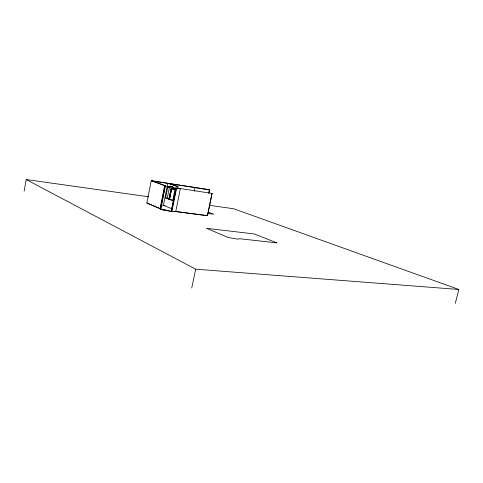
<?xml version="1.0" encoding="UTF-8"?>
<svg xmlns="http://www.w3.org/2000/svg" width="483" height="483" viewBox="0 0 483 483"><rect width="100%" height="100%" fill="white"/><g stroke="black" fill="none" stroke-linecap="round" stroke-linejoin="round"><path stroke-width="0.72" d="M24.15 191.22L26.185 179.555L148.553 196.768M151.233 180.708L165.029 185.707L160.422 208.819L146.838 203.053L151.233 180.708L209.435 189.789L208.867 193.49M208.457 210.612L212.037 193.393L207.605 215.714L175.734 211.56A7.788 0.924 11.5 0 0 171.882 211.524L160.012 208.891L164.625 185.744L165.029 185.707M160.495 208.958L165.108 185.816L165.446 185.792L160.839 208.898L160.495 208.958L171.489 211.602L176.253 188.225A8.211 0.7 11.6 0 1 180.177 188.527L212.236 193.46M167.655 187.416A12.697 6.357 -82.1 0 1 174.864 190.042L172.721 200.699L165.56 197.891L167.655 187.416L169.346 187.676A12.673 6.376 -82.1 0 1 172.757 186.402M173.125 200.427L167.257 198.133L169.346 187.676M168.923 199.34L171.121 188.382L174.87 188.968M169.014 199.376L171.121 188.382M169.346 199.087L171.417 188.756L174.991 189.324M169.467 199.135L171.417 188.756M169.654 199.038L171.664 189.016L171.217 188.853M176.277 186.323L171.755 208.771L163.435 205.335L167.83 183.335L177.986 186.589L177.551 188.756M175.734 211.56L180.37 188.593A7.825 0.664 11.6 0 0 176.555 188.346L175.909 188.285L171.236 211.494L171.586 211.379A8.181 0.972 11.5 0 1 171.725 211.331M171.882 211.524L176.555 188.346M194.214 191.262L194.975 187.567M208.831 192.699L209.284 190.513M191.751 287.977L195.657 269.182L26.185 179.555M174.001 211.312A8.181 0.972 11.5 0 1 175.534 211.482L207.412 215.635L208.161 212.049M455.276 303.445L458.85 289.474L233.609 208.734L209.737 205.378M160.012 208.891L160.422 208.819M195.657 269.182L458.85 289.474M207.787 213.468L213.758 214.259L207.865 211.977M146.838 203.053L148.806 203.367M161.244 205.04L165.132 205.565M165.56 197.891L167.257 198.133M171.453 188.938L175.269 189.559M209.622 189.849L151.74 180.823L165.446 185.792M164.625 185.744L175.909 188.285M169.521 183.6L177.986 186.589M206.102 215.122L207.605 215.714M147.339 203.168L160.839 208.898M161.455 209.32L164.286 210.522M276.88 242.877L241.482 238.934A8.199 1.129 12.2 0 0 238.065 239.218L228 237.437L206.501 228.314L254.233 233.941L276.88 242.877"/></g></svg>
